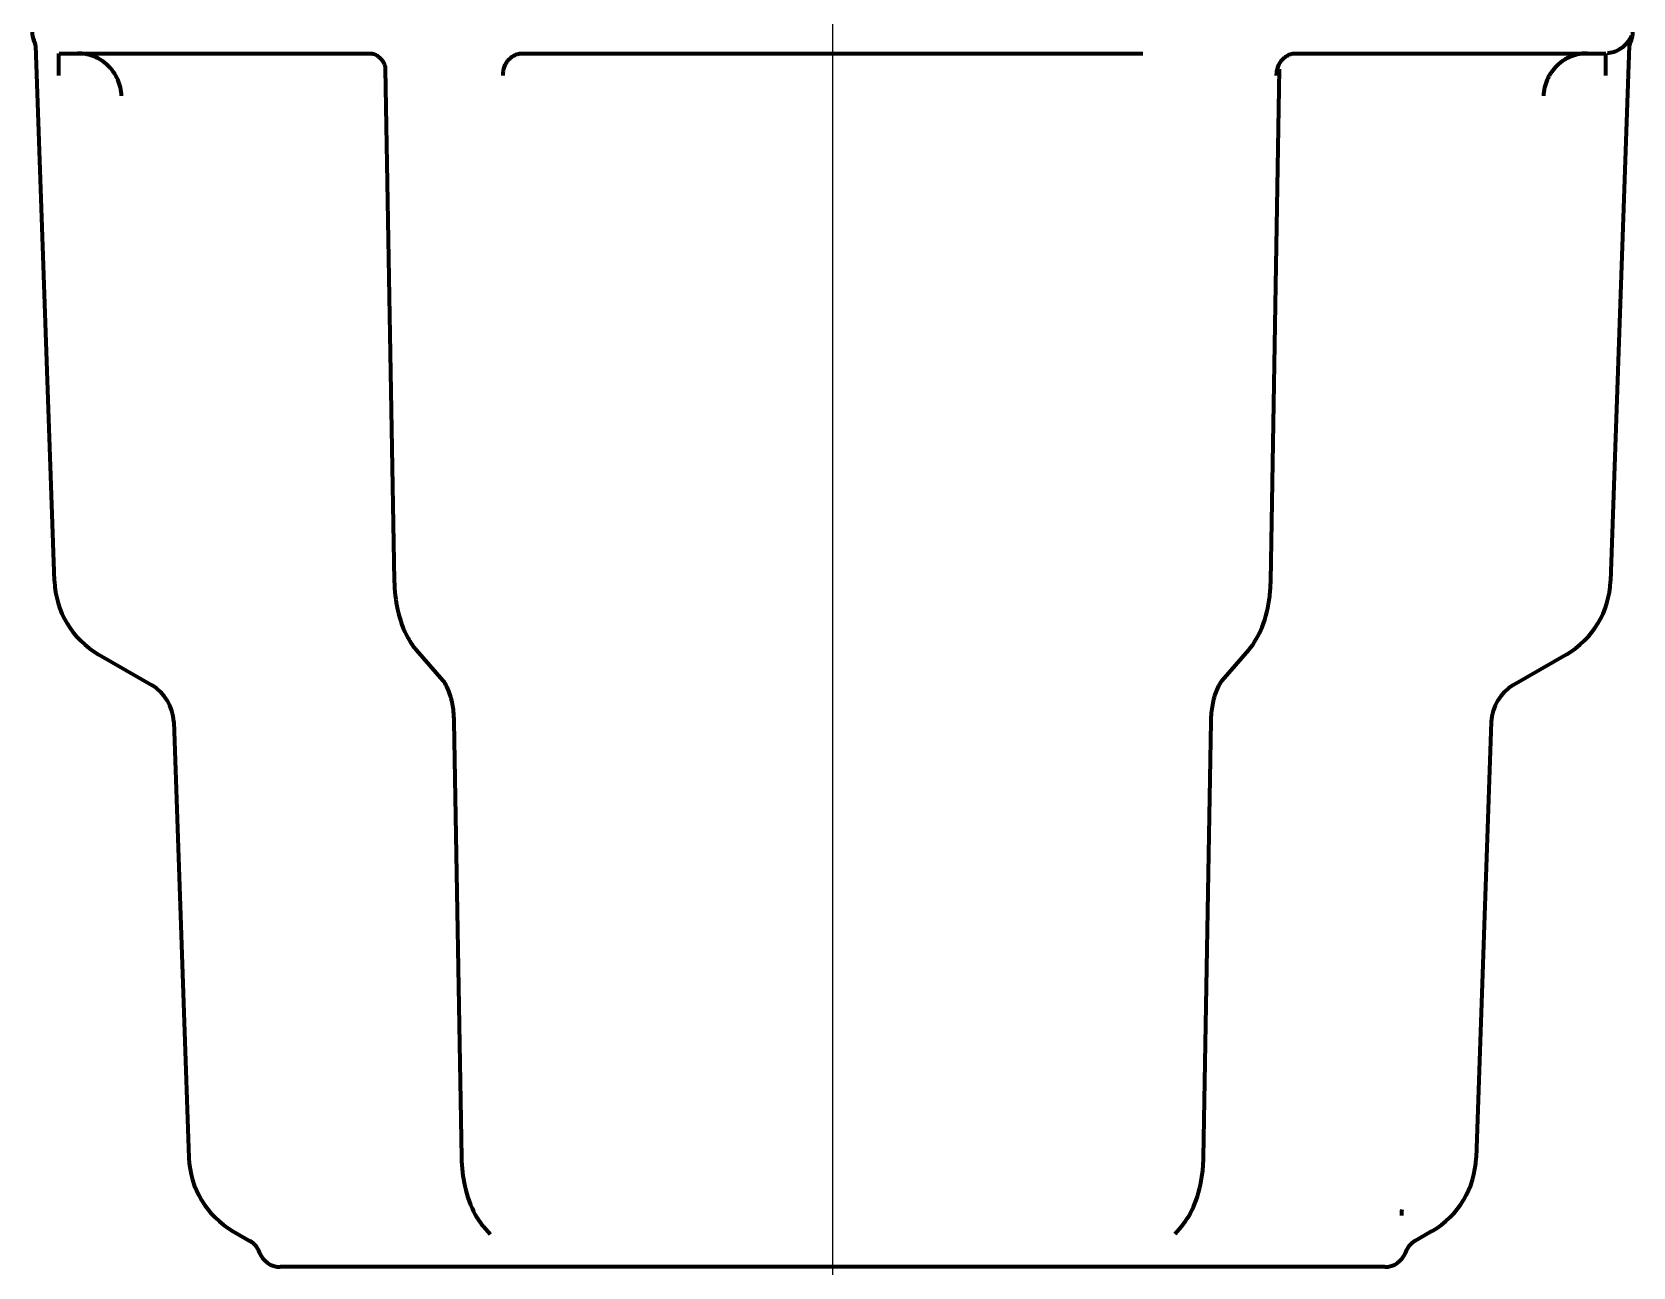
# Model space of a CAD drawing. Header units: inches. Extents: x -2898 to 7248, y 606 to 5598.
# Drawn here: x 2901.8 to 2938.09, y 1710.2 to 1738.19 of the extents above; entities that cross this region are included whole.
import ezdxf

# ---------------------------------------------------------------- set-up
doc = ezdxf.new("R2010")
doc.units = ezdxf.units.IN

# ---------------------------------------------------------------- blocks, each defined once
blk = doc.blocks.new('A$C773D0E90')
at = {"color": 4}
blk.add_line((0, 50), (0, -50), dxfattribs=at)

msp = doc.modelspace()

# ---------------------------------------------------------------- linework, layer by layer
at = {"linetype": 'Continuous', "lineweight": 70}
for p, q in [((2902.312, 1725.745), (2901.888, 1737.883)), ((2902.416, 1737.704), (2909.449, 1737.704)), ((2912.914, 1737.704), (2926.981, 1737.704)), ((2930.445, 1737.704), (2937.478, 1737.704)), ((2938.006, 1737.883), (2937.582, 1725.745)), ((2909.811, 1737.35), (2910.013, 1725.753)), ((2929.881, 1725.753), (2930.083, 1737.346)), ((2910.51, 1724.188), (2911.112, 1723.493)), ((2928.782, 1723.493), (2929.384, 1724.188)), ((2903.311, 1724.082), (2904.515, 1723.387)), ((2936.583, 1724.082), (2935.379, 1723.387)), ((2905.015, 1722.556), (2905.36, 1712.679)), ((2911.365, 1722.565), (2911.537, 1712.688)), ((2928.357, 1712.688), (2928.529, 1722.565)), ((2934.879, 1722.556), (2934.534, 1712.679)), ((2912.034, 1711.123), (2912.186, 1710.947)), ((2927.717, 1710.957), (2927.86, 1711.123)), ((2906.358, 1711.017), (2906.787, 1710.77)), ((2933.536, 1711.017), (2933.107, 1710.77)), ((2919.947, 1710.204), (2907.43, 1710.204)), ((2932.464, 1710.204), (2919.947, 1710.204))]:
    msp.add_line(p, q, dxfattribs=at)
for centre, radius, start, end in [((2902.302, 1738.204), 0.5, 182, 204.2309), ((2937.592, 1738.204), 0.5, 335.7765, 358), ((2904.311, 1725.815), 2, 182, 240), ((2935.583, 1725.815), 2, 300, 358), ((2904.015, 1722.521), 1, 2, 60), ((2935.879, 1722.521), 1, 120, 178), ((2907.358, 1712.749), 2, 182, 240), ((2932.536, 1712.749), 2, 300, 358), ((2907.43, 1710.704), 0.5, 200.0285, 270), ((2932.464, 1710.704), 0.5, 270, 339.9977)]:
    msp.add_arc(centre, radius, start, end, dxfattribs=at)
for centre, major_axis, start_param, end_param in [((2901.391, 1737.793), (0.5, 0.017), 6.264222, 6.67375), ((2938.503, 1737.793), (-0.5, 0.017), 5.892828, 6.302146), ((2906.49, 1710.364), (-0.25, -0.433), 2.439074, 3.141589), ((2933.404, 1710.364), (0.25, -0.433), 3.141596, 3.844093)]:
    msp.add_ellipse(centre, major_axis=major_axis, ratio=1, start_param=start_param, end_param=end_param, dxfattribs=at)
for points, knots in [([(2938.048, 1738.084), (2938.047, 1738.083), (2938.038, 1738.066), (2938.02, 1738.032), (2937.949, 1737.922), (2937.828, 1737.804), (2937.645, 1737.725), (2937.551, 1737.708), (2937.515, 1737.706), (2937.514, 1737.706)], [0, 0, 0, 0, 0.004767, 0.096659, 0.325412, 0.72867, 0.899543, 0.996171, 1, 1, 1, 1]), ([(2902.412, 1737.204), (2902.412, 1737.237), (2902.412, 1737.27), (2902.412, 1737.334), (2902.412, 1737.366), (2902.413, 1737.426), (2902.413, 1737.455), (2902.413, 1737.509), (2902.413, 1737.535), (2902.413, 1737.581), (2902.413, 1737.602), (2902.413, 1737.638), (2902.414, 1737.654), (2902.414, 1737.679), (2902.414, 1737.688), (2902.414, 1737.701), (2902.414, 1737.704), (2902.414, 1737.704)], [0, 0, 0, 0, 0.126112, 0.126112, 0.252224, 0.252224, 0.378336, 0.378336, 0.504447, 0.504447, 0.630559, 0.630559, 0.756671, 0.756671, 0.882783, 0.882783, 1, 1, 1, 1]), ([(2903.832, 1736.739), (2903.83, 1736.804), (2903.821, 1736.867), (2903.8, 1736.961), (2903.791, 1736.991), (2903.776, 1737.037), (2903.77, 1737.052), (2903.759, 1737.082), (2903.753, 1737.097), (2903.72, 1737.17), (2903.689, 1737.226), (2903.643, 1737.291), (2903.633, 1737.304), (2903.614, 1737.329), (2903.603, 1737.342), (2903.572, 1737.379), (2903.55, 1737.402), (2903.481, 1737.468), (2903.432, 1737.508), (2903.364, 1737.552), (2903.351, 1737.56), (2903.323, 1737.576), (2903.281, 1737.6), (2903.208, 1737.633), (2903.148, 1737.654), (2903.102, 1737.668), (2903.087, 1737.672), (2903.056, 1737.679), (2903.04, 1737.683), (2902.961, 1737.698), (2902.897, 1737.704), (2902.833, 1737.704)], [0, 0, 0, 0, 0.125, 0.125, 0.1875, 0.1875, 0.21875, 0.21875, 0.25, 0.25, 0.375, 0.375, 0.40625, 0.40625, 0.4375, 0.4375, 0.5, 0.5, 0.625, 0.625, 0.65625, 0.65625, 0.6875, 0.75, 0.8125, 0.8125, 0.84375, 0.84375, 0.875, 0.875, 1, 1, 1, 1]), ([(2909.443, 1737.704), (2909.446, 1737.704), (2909.464, 1737.705), (2909.543, 1737.696), (2909.67, 1737.634), (2909.777, 1737.511), (2909.81, 1737.387), (2909.81, 1737.354), (2909.809, 1737.349)], [0, 0, 0, 0, 0.042942, 0.202075, 0.419814, 0.707844, 0.946963, 1, 1, 1, 1]), ([(2912.479, 1737.204), (2912.479, 1737.237), (2912.482, 1737.27), (2912.493, 1737.334), (2912.501, 1737.366), (2912.523, 1737.426), (2912.536, 1737.455), (2912.568, 1737.509), (2912.586, 1737.535), (2912.626, 1737.581), (2912.648, 1737.602), (2912.695, 1737.638), (2912.721, 1737.654), (2912.773, 1737.679), (2912.8, 1737.688), (2912.856, 1737.701), (2912.884, 1737.704), (2912.912, 1737.704)], [0, 0, 0, 0, 0.125, 0.125, 0.25, 0.25, 0.375, 0.375, 0.5, 0.5, 0.625, 0.625, 0.75, 0.75, 0.875, 0.875, 1, 1, 1, 1]), ([(2930.014, 1737.204), (2930.014, 1737.237), (2930.016, 1737.27), (2930.027, 1737.334), (2930.035, 1737.366), (2930.057, 1737.426), (2930.07, 1737.455), (2930.102, 1737.509), (2930.12, 1737.535), (2930.16, 1737.581), (2930.182, 1737.602), (2930.229, 1737.638), (2930.254, 1737.654), (2930.306, 1737.679), (2930.333, 1737.688), (2930.389, 1737.701), (2930.417, 1737.704), (2930.446, 1737.704)], [0, 0, 0, 0, 0.125, 0.125, 0.25, 0.25, 0.375, 0.375, 0.5, 0.5, 0.625, 0.625, 0.75, 0.75, 0.875, 0.875, 1, 1, 1, 1]), ([(2937.061, 1737.704), (2937.029, 1737.704), (2936.997, 1737.703), (2936.933, 1737.697), (2936.901, 1737.692), (2936.808, 1737.674), (2936.747, 1737.656), (2936.658, 1737.62), (2936.628, 1737.606), (2936.571, 1737.577), (2936.544, 1737.561), (2936.464, 1737.509), (2936.414, 1737.469), (2936.321, 1737.38), (2936.28, 1737.331), (2936.233, 1737.265), (2936.224, 1737.252), (2936.207, 1737.225), (2936.183, 1737.184), (2936.147, 1737.113), (2936.124, 1737.053), (2936.108, 1737.008), (2936.104, 1736.992), (2936.095, 1736.961), (2936.091, 1736.946), (2936.073, 1736.867), (2936.064, 1736.804), (2936.062, 1736.739)], [0, 0, 0, 0, 0.0625, 0.0625, 0.125, 0.125, 0.25, 0.25, 0.3125, 0.3125, 0.375, 0.375, 0.5, 0.5, 0.625, 0.625, 0.65625, 0.65625, 0.6875, 0.75, 0.8125, 0.8125, 0.84375, 0.84375, 0.875, 0.875, 1, 1, 1, 1]), ([(2937.478, 1737.204), (2937.478, 1737.237), (2937.478, 1737.27), (2937.478, 1737.334), (2937.478, 1737.366), (2937.478, 1737.426), (2937.478, 1737.455), (2937.478, 1737.509), (2937.478, 1737.535), (2937.478, 1737.581), (2937.478, 1737.602), (2937.478, 1737.638), (2937.478, 1737.654), (2937.478, 1737.679), (2937.478, 1737.688), (2937.478, 1737.701), (2937.478, 1737.704), (2937.478, 1737.704)], [0, 0, 0, 0, 0.126169, 0.126169, 0.252337, 0.252337, 0.378506, 0.378506, 0.504674, 0.504674, 0.630843, 0.630843, 0.757011, 0.757011, 0.88318, 0.88318, 1, 1, 1, 1]), ([(2910.013, 1725.753), (2910.018, 1725.522), (2910.072, 1725.059), (2910.261, 1724.527), (2910.442, 1724.269), (2910.51, 1724.188)], [0, 0, 0, 0, 0.367562, 0.786887, 1, 1, 1, 1]), ([(2929.384, 1724.188), (2929.508, 1724.339), (2929.718, 1724.693), (2929.854, 1725.27), (2929.879, 1725.636), (2929.881, 1725.753)], [0, 0, 0, 0, 0.38864, 0.808212, 1, 1, 1, 1]), ([(2911.112, 1723.493), (2911.142, 1723.462), (2911.199, 1723.37), (2911.297, 1723.122), (2911.351, 1722.836), (2911.363, 1722.642), (2911.365, 1722.565)], [0, 0, 0, 0, 0.25742, 0.520679, 0.814892, 1, 1, 1, 1]), ([(2928.529, 1722.565), (2928.533, 1722.699), (2928.556, 1722.95), (2928.644, 1723.266), (2928.733, 1723.43), (2928.771, 1723.481), (2928.782, 1723.493)], [0, 0, 0, 0, 0.311118, 0.632555, 0.89109, 1, 1, 1, 1]), ([(2911.537, 1712.688), (2911.542, 1712.457), (2911.596, 1711.994), (2911.785, 1711.462), (2911.966, 1711.203), (2912.034, 1711.123)], [0, 0, 0, 0, 0.367562, 0.786887, 1, 1, 1, 1]), ([(2927.86, 1711.123), (2927.984, 1711.274), (2928.194, 1711.628), (2928.33, 1712.205), (2928.355, 1712.57), (2928.357, 1712.688)], [0, 0, 0, 0, 0.38864, 0.808212, 1, 1, 1, 1])]:
    msp.add_open_spline(points, degree=3, knots=knots, dxfattribs=at)
msp.add_open_spline([(2932.849, 1711.503), (2932.848, 1711.46), (2932.847, 1711.417), (2932.846, 1711.373)], degree=3, dxfattribs=at)

# ---------------------------------------------------------------- block references
msp.add_blockref('A$C773D0E90', (2919.947, 1741.204))

doc.saveas('drawing.dxf')
